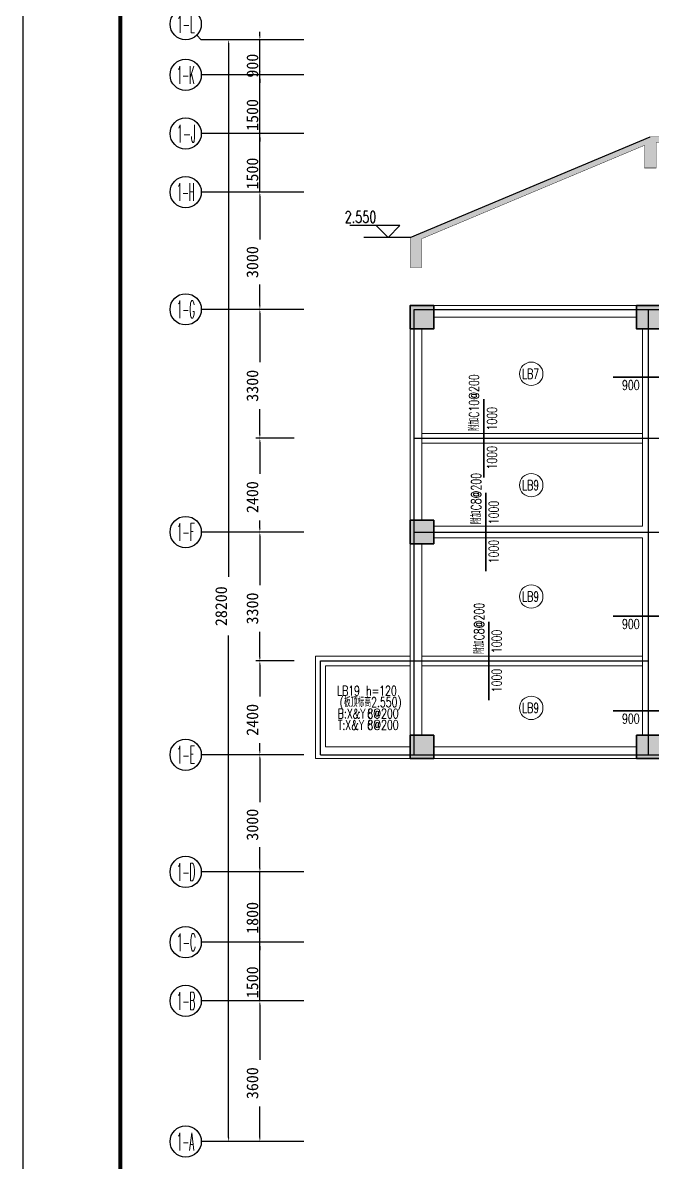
# Model space of a CAD drawing. Header units: inches. Extents: x 18712 to 314639, y 0 to 420500.
# Drawn here: x 18712 to 34840, y 35461 to 64625 of the extents above; entities that cross this region are included whole.
import ezdxf
from ezdxf.enums import TextEntityAlignment as Align
from ezdxf.lldxf.tags import DXFTag

# ---------------------------------------------------------------- set-up
doc = ezdxf.new("R2010")
doc.units = ezdxf.units.IN
doc.header["$LTSCALE"] = 1000
doc.header["$MEASUREMENT"] = 0
doc.layers.get('0').update_dxf_attribs({"true_color": 0xffffff})
for name, color, linetype, true_color in [('AXIS_TEXT', 7, 'Continuous', 0xffffff), ('DIM', 3, 'Continuous', 0x00ff00), ('DOTE', 1, 'DOTE', 0xff0000), ('THIN', 7, 'Continuous', 0xffffff), ('TK', 7, 'Continuous', 0xffffff), ('ZG-图框层', 4, 'Continuous', 0x00ffff), ('柱填充', 7, 'Continuous', 0xc0c0c0), ('楼板正筋文字', 7, 'Continuous', 0xffffff), ('楼板负筋文字', 7, 'Continuous', 0xffffff), ('楼板负筋标注', 3, 'Continuous', 0x00ff00), ('楼板负筋钢筋', 1, 'Continuous', 0xff0000), ('砼柱', 2, 'Continuous', 0xffff00), ('砼梁', 6, 'Continuous', 0xff00ff), ('砼梁虚线', 9, 'HIDDEN', 0x808080)]:
    doc.layers.add(name, color=color, linetype=linetype, true_color=true_color)
doc.styles.add('_TCH_AXIS', font='txt.shx', dxfattribs={"height": 0.2, "bigfont": 'GBCBIG.shx'})
doc.styles.add('TSSD_Label', font='txt.shx', dxfattribs={"height": 0.2, "bigfont": 'gbcbig.shx'})
doc.styles.add('TSSD_Rein', font='txt.shx', dxfattribs={"height": 0.2, "bigfont": 'gbcbig.shx'})
tags = doc.linetypes.add('DOTE', pattern=[2.42, 2, -0.2, 0.02, -0.2]).pattern_tags.tags
tags[10:11] = [DXFTag(74, 4), DXFTag(75, 0), DXFTag(340, '0'), DXFTag(46, 0.0), DXFTag(50, 0.0), DXFTag(44, 0.0), DXFTag(45, 0.0)]
tags[8:9] = [DXFTag(74, 4), DXFTag(75, 0), DXFTag(340, '0'), DXFTag(46, 0.0), DXFTag(50, 0.0), DXFTag(44, 0.0), DXFTag(45, 0.0)]
tags[6:7] = [DXFTag(74, 4), DXFTag(75, 0), DXFTag(340, '0'), DXFTag(46, 0.0), DXFTag(50, 0.0), DXFTag(44, 0.0), DXFTag(45, 0.0)]
tags[4:5] = [DXFTag(74, 4), DXFTag(75, 0), DXFTag(340, '0'), DXFTag(46, 0.0), DXFTag(50, 0.0), DXFTag(44, 0.0), DXFTag(45, 0.0)]
tags = doc.linetypes.add('HIDDEN', pattern=[0.375, 0.25, -0.125]).pattern_tags.tags
tags[6:7] = [DXFTag(74, 4), DXFTag(75, 0), DXFTag(340, '0'), DXFTag(46, 0.0), DXFTag(50, 0.0), DXFTag(44, 0.0), DXFTag(45, 0.0)]
tags[4:5] = [DXFTag(74, 4), DXFTag(75, 0), DXFTag(340, '0'), DXFTag(46, 0.0), DXFTag(50, 0.0), DXFTag(44, 0.0), DXFTag(45, 0.0)]
doc.dimstyles.new('TSSD_100_100$0', dxfattribs={"dimtxt": 300, "dimasz": 100, "dimexe": 100, "dimexo": 250, "dimgap": 100, "dimtad": 1, "dimdec": 0, "dimzin": 0, "dimdsep": 46, "dimtxsty": 'Standard', "dimcen": 0, "dimclrd": 256, "dimclre": 256, "dimclrt": 7, "dimadec": 0, "dimazin": 0, "dimtfac": 1, "dimtdec": 4, "dimtix": 1, "dimtmove": 2, "dimatfit": 3, "dimfxl": 1, "dimtolj": 1, "dimtzin": 0, "dimarcsym": 0})

# ---------------------------------------------------------------- blocks, each defined once
blk = doc.blocks.new('DAnoyomous17293')
at = {"layer": '楼板正筋文字', "color": 2, "true_color": 0xffff00, "style": 'TSSD_Rein', "width": 0.7}
for s, p in [('LB19 h=120', (26767, 47403)), ('(板顶标高2.550)', (26833, 47111)), ('B:X&Y', (26782, 46819)), ('C', (27540, 46819)), ('8@200', (27540, 46819)), ('T:X&Y', (26782, 46528)), ('C', (27540, 46528)), ('8@200', (27540, 46528))]:
    blk.add_text(s, height=250, dxfattribs=at).set_placement(p)
blk = doc.blocks.new('*D1042')
at = {"layer": 'Defpoints', "color": 0, "transparency": 16777216}
for p in [(24787, 39590), (25916, 39590), (25916, 35990)]:
    blk.add_point(p, dxfattribs=at)
at = {"layer": 'DIM', "lineweight": -2, "transparency": 16777216}
for p, q in [((25666, 39590), (24687, 39590)), ((24787, 39490), (24787, 38084)), ((24787, 36090), (24787, 36884)), ((25666, 35990), (24687, 35990))]:
    blk.add_line(p, q, dxfattribs=at)
at = {"layer": 'DIM', "transparency": 16777216}
for points in [[(24804, 39490), (24770, 39490), (24787, 39590)], [(24770, 36090), (24804, 36090), (24787, 35990)]]:
    blk.add_solid(points, dxfattribs=at)
at = {"layer": 'DIM', "color": 7, "true_color": 0xffffff, "transparency": 16777216, "insert": (24597, 37484), "char_height": 300, "attachment_point": 5, "rotation": 90}
blk.add_mtext('\\A1;3600', dxfattribs=at)
blk = doc.blocks.new('*D1043')
at = {"layer": 'Defpoints', "color": 0, "transparency": 16777216}
for p in [(24787, 41090), (25916, 41090), (25916, 39590)]:
    blk.add_point(p, dxfattribs=at)
at = {"layer": 'DIM', "lineweight": -2, "transparency": 16777216}
for p, q in [((24787, 41190), (24787, 41290)), ((25666, 41090), (24687, 41090)), ((24787, 39590), (24787, 41090)), ((25666, 39590), (24687, 39590)), ((24787, 39490), (24787, 39390))]:
    blk.add_line(p, q, dxfattribs=at)
at = {"layer": 'DIM', "transparency": 16777216}
for points in [[(24770, 41190), (24804, 41190), (24787, 41090)], [(24804, 39490), (24770, 39490), (24787, 39590)]]:
    blk.add_solid(points, dxfattribs=at)
at = {"layer": 'DIM', "color": 7, "true_color": 0xffffff, "transparency": 16777216, "insert": (24597, 40065), "char_height": 300, "attachment_point": 5, "rotation": 90}
blk.add_mtext('\\A1;1500', dxfattribs=at)
blk = doc.blocks.new('*D1044')
at = {"layer": 'Defpoints', "color": 0, "transparency": 16777216}
for p in [(24787, 42890), (25916, 42890), (25916, 41090)]:
    blk.add_point(p, dxfattribs=at)
at = {"layer": 'DIM', "lineweight": -2, "transparency": 16777216}
for p, q in [((25666, 42890), (24687, 42890)), ((24787, 42990), (24787, 43090)), ((24787, 41090), (24787, 42890)), ((25666, 41090), (24687, 41090)), ((24787, 40990), (24787, 40890))]:
    blk.add_line(p, q, dxfattribs=at)
at = {"layer": 'DIM', "transparency": 16777216}
for points in [[(24770, 42990), (24804, 42990), (24787, 42890)], [(24804, 40990), (24770, 40990), (24787, 41090)]]:
    blk.add_solid(points, dxfattribs=at)
at = {"layer": 'DIM', "color": 7, "true_color": 0xffffff, "transparency": 16777216, "insert": (24597, 41715), "char_height": 300, "attachment_point": 5, "rotation": 90}
blk.add_mtext('\\A1;1800', dxfattribs=at)
blk = doc.blocks.new('*D1045')
at = {"layer": 'Defpoints', "color": 0, "transparency": 16777216}
for p in [(24787, 45890), (25916, 45890), (25916, 42890)]:
    blk.add_point(p, dxfattribs=at)
at = {"layer": 'DIM', "lineweight": -2, "transparency": 16777216}
for p, q in [((25666, 45890), (24687, 45890)), ((24787, 45790), (24787, 44674)), ((24787, 42990), (24787, 43524)), ((25666, 42890), (24687, 42890))]:
    blk.add_line(p, q, dxfattribs=at)
at = {"layer": 'DIM', "transparency": 16777216}
for points in [[(24804, 45790), (24770, 45790), (24787, 45890)], [(24770, 42990), (24804, 42990), (24787, 42890)]]:
    blk.add_solid(points, dxfattribs=at)
at = {"layer": 'DIM', "color": 7, "true_color": 0xffffff, "transparency": 16777216, "insert": (24597, 44099), "char_height": 300, "attachment_point": 5, "rotation": 90}
blk.add_mtext('\\A1;3000', dxfattribs=at)
blk = doc.blocks.new('*D1046')
at = {"layer": 'Defpoints', "color": 0, "transparency": 16777216}
for p in [(24787, 48290), (25916, 48290), (25916, 45890)]:
    blk.add_point(p, dxfattribs=at)
at = {"layer": 'DIM', "lineweight": -2, "transparency": 16777216}
for p, q in [((25666, 48290), (24687, 48290)), ((24787, 48190), (24787, 47384)), ((24787, 45990), (24787, 46184)), ((25666, 45890), (24687, 45890))]:
    blk.add_line(p, q, dxfattribs=at)
at = {"layer": 'DIM', "transparency": 16777216}
for points in [[(24804, 48190), (24770, 48190), (24787, 48290)], [(24770, 45990), (24804, 45990), (24787, 45890)]]:
    blk.add_solid(points, dxfattribs=at)
at = {"layer": 'DIM', "color": 7, "true_color": 0xffffff, "transparency": 16777216, "insert": (24597, 46784), "char_height": 300, "attachment_point": 5, "rotation": 90}
blk.add_mtext('\\A1;2400', dxfattribs=at)
blk = doc.blocks.new('*D1047')
at = {"layer": 'Defpoints', "color": 0, "transparency": 16777216}
for p in [(24787, 53990), (25916, 53990), (25916, 51590)]:
    blk.add_point(p, dxfattribs=at)
at = {"layer": 'DIM', "lineweight": -2, "transparency": 16777216}
for p, q in [((25666, 53990), (24687, 53990)), ((24787, 53890), (24787, 53084)), ((24787, 51690), (24787, 51884)), ((25666, 51590), (24687, 51590))]:
    blk.add_line(p, q, dxfattribs=at)
at = {"layer": 'DIM', "transparency": 16777216}
for points in [[(24804, 53890), (24770, 53890), (24787, 53990)], [(24770, 51690), (24804, 51690), (24787, 51590)]]:
    blk.add_solid(points, dxfattribs=at)
at = {"layer": 'DIM', "color": 7, "true_color": 0xffffff, "transparency": 16777216, "insert": (24597, 52484), "char_height": 300, "attachment_point": 5, "rotation": 90}
blk.add_mtext('\\A1;2400', dxfattribs=at)
blk = doc.blocks.new('*D1048')
at = {"layer": 'Defpoints', "color": 0, "transparency": 16777216}
for p in [(24787, 60290), (25916, 60290), (25916, 57290)]:
    blk.add_point(p, dxfattribs=at)
at = {"layer": 'DIM', "lineweight": -2, "transparency": 16777216}
for p, q in [((25666, 60290), (24687, 60290)), ((24787, 60190), (24787, 59074)), ((24787, 57390), (24787, 57924)), ((25666, 57290), (24687, 57290))]:
    blk.add_line(p, q, dxfattribs=at)
at = {"layer": 'DIM', "transparency": 16777216}
for points in [[(24804, 60190), (24770, 60190), (24787, 60290)], [(24770, 57390), (24804, 57390), (24787, 57290)]]:
    blk.add_solid(points, dxfattribs=at)
at = {"layer": 'DIM', "color": 7, "true_color": 0xffffff, "transparency": 16777216, "insert": (24597, 58499), "char_height": 300, "attachment_point": 5, "rotation": 90}
blk.add_mtext('\\A1;3000', dxfattribs=at)
blk = doc.blocks.new('*D1049')
at = {"layer": 'Defpoints', "color": 0, "transparency": 16777216}
for p in [(24787, 61790), (25916, 61790), (25916, 60290)]:
    blk.add_point(p, dxfattribs=at)
at = {"layer": 'DIM', "lineweight": -2, "transparency": 16777216}
for p, q in [((24787, 61890), (24787, 61990)), ((25666, 61790), (24687, 61790)), ((24787, 60290), (24787, 61790)), ((25666, 60290), (24687, 60290)), ((24787, 60190), (24787, 60090))]:
    blk.add_line(p, q, dxfattribs=at)
at = {"layer": 'DIM', "transparency": 16777216}
for points in [[(24770, 61890), (24804, 61890), (24787, 61790)], [(24804, 60190), (24770, 60190), (24787, 60290)]]:
    blk.add_solid(points, dxfattribs=at)
at = {"layer": 'DIM', "color": 7, "true_color": 0xffffff, "transparency": 16777216, "insert": (24597, 60765), "char_height": 300, "attachment_point": 5, "rotation": 90}
blk.add_mtext('\\A1;1500', dxfattribs=at)
blk = doc.blocks.new('*D1050')
at = {"layer": 'Defpoints', "color": 0, "transparency": 16777216}
for p in [(24787, 63290), (25916, 63290), (25916, 61790)]:
    blk.add_point(p, dxfattribs=at)
at = {"layer": 'DIM', "lineweight": -2, "transparency": 16777216}
for p, q in [((25666, 63290), (24687, 63290)), ((24787, 63390), (24787, 63490)), ((24787, 61790), (24787, 63290)), ((25666, 61790), (24687, 61790)), ((24787, 61690), (24787, 61590))]:
    blk.add_line(p, q, dxfattribs=at)
at = {"layer": 'DIM', "transparency": 16777216}
for points in [[(24770, 63390), (24804, 63390), (24787, 63290)], [(24804, 61690), (24770, 61690), (24787, 61790)]]:
    blk.add_solid(points, dxfattribs=at)
at = {"layer": 'DIM', "color": 7, "true_color": 0xffffff, "transparency": 16777216, "insert": (24597, 62265), "char_height": 300, "attachment_point": 5, "rotation": 90}
blk.add_mtext('\\A1;1500', dxfattribs=at)
blk = doc.blocks.new('*D1051')
at = {"layer": 'Defpoints', "color": 0, "transparency": 16777216}
for p in [(24787, 64190), (25916, 64190), (25916, 63290)]:
    blk.add_point(p, dxfattribs=at)
at = {"layer": 'DIM', "lineweight": -2, "transparency": 16777216}
for p, q in [((25666, 64190), (24687, 64190)), ((24787, 64290), (24787, 64390)), ((24787, 63290), (24787, 64190)), ((25666, 63290), (24687, 63290)), ((24787, 63190), (24787, 63090))]:
    blk.add_line(p, q, dxfattribs=at)
at = {"layer": 'DIM', "transparency": 16777216}
for points in [[(24770, 64290), (24804, 64290), (24787, 64190)], [(24804, 63190), (24770, 63190), (24787, 63290)]]:
    blk.add_solid(points, dxfattribs=at)
at = {"layer": 'DIM', "color": 7, "true_color": 0xffffff, "transparency": 16777216, "insert": (24597, 63526), "char_height": 300, "attachment_point": 5, "rotation": 90}
blk.add_mtext('\\A1;900', dxfattribs=at)
blk = doc.blocks.new('*D1052')
at = {"layer": 'Defpoints', "color": 0, "transparency": 16777216}
for p in [(23987, 64190), (25916, 64190), (25916, 35990)]:
    blk.add_point(p, dxfattribs=at)
at = {"layer": 'DIM', "lineweight": -2, "transparency": 16777216}
for p, q in [((25666, 64190), (23887, 64190)), ((23987, 64090), (23987, 50442)), ((23987, 36090), (23987, 48942)), ((25666, 35990), (23887, 35990))]:
    blk.add_line(p, q, dxfattribs=at)
at = {"layer": 'DIM', "transparency": 16777216}
for points in [[(24004, 64090), (23970, 64090), (23987, 64190)], [(23970, 36090), (24004, 36090), (23987, 35990)]]:
    blk.add_solid(points, dxfattribs=at)
at = {"layer": 'DIM', "color": 7, "true_color": 0xffffff, "transparency": 16777216, "insert": (23797, 49692), "char_height": 300, "attachment_point": 5, "rotation": 90}
blk.add_mtext('\\A1;28200', dxfattribs=at)
blk = doc.blocks.new('_AXISO')
at = {"lineweight": -3}
blk.add_circle((0, 0), 0.5, dxfattribs=at)
blk = doc.blocks.new('*D1084')
at = {"layer": 'Defpoints', "color": 0, "transparency": 16777216}
for p in [(24787, 51590), (25916, 51590), (25916, 48290)]:
    blk.add_point(p, dxfattribs=at)
at = {"layer": 'DIM', "lineweight": -2, "transparency": 16777216}
for p, q in [((25666, 51590), (24687, 51590)), ((24787, 51490), (24787, 50234)), ((24787, 48390), (24787, 49034)), ((25666, 48290), (24687, 48290))]:
    blk.add_line(p, q, dxfattribs=at)
at = {"layer": 'DIM', "transparency": 16777216}
for points in [[(24804, 51490), (24770, 51490), (24787, 51590)], [(24770, 48390), (24804, 48390), (24787, 48290)]]:
    blk.add_solid(points, dxfattribs=at)
at = {"layer": 'DIM', "color": 7, "true_color": 0xffffff, "transparency": 16777216, "insert": (24597, 49634), "char_height": 300, "attachment_point": 5, "rotation": 90}
blk.add_mtext('\\A1;3300', dxfattribs=at)
blk = doc.blocks.new('*D1085')
at = {"layer": 'Defpoints', "color": 0, "transparency": 16777216}
for p in [(24787, 57290), (25916, 57290), (25916, 53990)]:
    blk.add_point(p, dxfattribs=at)
at = {"layer": 'DIM', "lineweight": -2, "transparency": 16777216}
for p, q in [((25666, 57290), (24687, 57290)), ((24787, 57190), (24787, 55934)), ((24787, 54090), (24787, 54734)), ((25666, 53990), (24687, 53990))]:
    blk.add_line(p, q, dxfattribs=at)
at = {"layer": 'DIM', "transparency": 16777216}
for points in [[(24804, 57190), (24770, 57190), (24787, 57290)], [(24770, 54090), (24804, 54090), (24787, 53990)]]:
    blk.add_solid(points, dxfattribs=at)
at = {"layer": 'DIM', "color": 7, "true_color": 0xffffff, "transparency": 16777216, "insert": (24597, 55334), "char_height": 300, "attachment_point": 5, "rotation": 90}
blk.add_mtext('\\A1;3300', dxfattribs=at)

msp = doc.modelspace()

# ---------------------------------------------------------------- hatches: boundary and pattern name
at = {"true_color": 0x333333}
h = msp.add_hatch(dxfattribs=at)
h.set_pattern_fill('钢筋混凝土', color=250, scale=22580.6, angle=317.5, style=0)
h.set_pattern_definition([(45, (-815491301.56, -579457731.375), (-61.871843354, 61.871843354), []), (50, (-815491301.56, -579457731.38), (251.04106391, -21.963247244), [26.25, -288.75]), (355, (-815491301.56, -579457731.38), (-48.562966765, 263.267246795), [21, -231]), (100.4514, (-815491280.64, -579457733.2), (202.4782836, 241.30383972), [22.3090665, -245.3997392]), (46.1842, (-815491301.56, -579457661.38), (373.53436702, -57.931655015), [39.375, -433.125]), (96.6356, (-815491270.43, -579457666.2), (327.13194694, 340.94125482), [33.4636008, -368.09955]), (351.1842, (-815491301.56, -579457661.38), (327.1316808, 340.94151032), [31.5, -346.5]), (21, (-815491266.56, -579457678.88), (208.91746824, -140.916611733), [26.25, -288.75]), (326, (-815491266.56, -579457678.88), (85.16036617, 253.802515766), [21, -231]), (71.4514, (-815491249.15, -579457690.62), (294.077920004, 112.88567385), [22.3090665, -245.3997392]), (37.5, (-815491301.56, -579457731.375), (4.255949361, 116.512848841), [0, -228.2, 0, -234.5, 0, -231.875]), (7.5, (-815491301.56, -579457731.38), (92.074338105, 138.044099159), [0, -133.7, 0, -222.95, 0, -88.375]), (327.5, (-815491379.61, -579457731.38), (186.83785266, -7.894205107), [0, -87.5, 0, -273, 0, -362.25]), (317.5, (-815491414.61, -579457731.38), (204.11515927, 35.036743816), [0, -113.75, 0, -181.3, 0, -257.25])])
h.paths.add_polyline_path([(28640.2, 59133), (28640.2, 58358), (28940.2, 58358), (28940.2, 59100.1), (34640, 61487.5), (34640, 60908), (34940, 60908), (34940, 61558), (40640.2, 61558), (40640.2, 60908), (40940.2, 60908), (40940, 61708), (34790, 61708)], flags=0)
at = {"layer": '柱填充'}
for points in [[(29240.2, 57390.1), (28640.2, 57390.1), (28640.2, 56790.1), (29240.2, 56790.1)], [(35040.2, 57390.1), (34440.2, 57390.1), (34440.2, 56790.1), (35040.2, 56790.1)], [(29240.2, 51890.1), (28640.2, 51890.1), (28640.2, 51290.1), (29240.2, 51290.1)], [(29240.2, 46390.1), (28640.2, 46390.1), (28640.2, 45790.1), (29240.2, 45790.1)], [(35040.2, 46390.1), (34440.2, 46390.1), (34440.2, 45790.1), (35040.2, 45790.1)]]:
    msp.add_hatch(color=256, dxfattribs=at).paths.add_polyline_path(points, flags=0)

# ---------------------------------------------------------------- linework, layer by layer
at = {"lineweight": -3}
msp.add_line((28640.2, 59133), (34790, 61708), dxfattribs=at)
at = {"color": 250, "lineweight": -3, "true_color": 0x333333, "const_width": 10}
msp.add_lwpolyline([(28640.2, 59133), (28640.2, 58358), (28940.2, 58358), (28940.2, 59100.1), (34640, 61487.5), (34640, 60908), (34940, 60908), (34940, 61558), (40640.2, 61558), (40640.2, 60908), (40940.2, 60908), (40940, 61708), (34790, 61708)], close=True, dxfattribs=at)
at = {"layer": 'DIM', "lineweight": -3}
for p, q in [((23170, 64307.3), (23287.2, 64190.1)), ((25916.2, 64190.1), (23287.2, 64190.1)), ((25916.2, 63290.1), (23287.2, 63290.1)), ((25916.2, 61790.1), (23287.2, 61790.1)), ((25916.2, 60290.1), (23287.2, 60290.1)), ((25916.2, 57290.1), (23287.2, 57290.1)), ((25916.2, 51590.1), (23287.2, 51590.1)), ((25916.2, 45890.1), (23287.2, 45890.1)), ((25916.2, 42890.1), (23287.2, 42890.1)), ((25916.2, 41090.1), (23287.2, 41090.1)), ((25916.2, 39590.1), (23287.2, 39590.1)), ((25916.2, 35990.1), (23287.2, 35990.1))]:
    msp.add_line(p, q, dxfattribs=at)
at = {"layer": 'DOTE', "lineweight": -3}
for p, q in [((28740.2, 57290.1), (34740.2, 57290.1)), ((28740.2, 53990.1), (28740.2, 57290.1)), ((34740.2, 57290.1), (40740.2, 57290.1)), ((34740.2, 53990.1), (34740.2, 57290.1)), ((28740.2, 51590.1), (28740.2, 53990.1)), ((28740.2, 53990.1), (34740.2, 53990.1)), ((34740.2, 51590.1), (34740.2, 53990.1)), ((34740.2, 53990.1), (40740.2, 53990.1)), ((28740.2, 51590.1), (34740.2, 51590.1)), ((28740.2, 48290.1), (28740.2, 51590.1)), ((34740.2, 51590.1), (37740.2, 51590.1)), ((34740.2, 48290.1), (34740.2, 51590.1)), ((26340.2, 45890.1), (26340.2, 48290.1)), ((26340.2, 48290.1), (28740.2, 48290.1)), ((28740.2, 45890.1), (28740.2, 48290.1)), ((28740.2, 48290.1), (34740.2, 48290.1)), ((34740.2, 45890.1), (34740.2, 48290.1)), ((26340.2, 45890.1), (28740.2, 45890.1)), ((28740.2, 45890.1), (34740.2, 45890.1)), ((34740.2, 45890.1), (37740.2, 45890.1))]:
    msp.add_line(p, q, dxfattribs=at)
at = {"layer": 'THIN', "lineweight": -3}
for p, q in [((27771.1, 59433), (27092.7, 59433)), ((28071.1, 59133), (27771.1, 59433)), ((28371.1, 59433), (27771.1, 59433)), ((28071.1, 59133), (28371.1, 59433)), ((28640.2, 59133), (27454.1, 59133))]:
    msp.add_line(p, q, dxfattribs=at)
at = {"layer": 'TK', "lineweight": -3}
msp.add_lwpolyline([(18712.2, 84100), (18712.2, 0), (137612.2, 0), (137612.2, 84100)], close=True, dxfattribs=at)
at = {"layer": 'TK', "lineweight": -3, "const_width": 100}
msp.add_lwpolyline([(21212.2, 83100), (21212.2, 1000), (136612.2, 1000), (136612.2, 83100)], close=True, dxfattribs=at)
at = {"layer": 'ZG-图框层', "lineweight": -3}
msp.add_lwpolyline([(18712.2, 0), (137612.2, 0), (137612.2, 84100), (18712.2, 84100)], close=True, dxfattribs=at)
at = {"layer": 'ZG-图框层', "lineweight": -3, "const_width": 100}
msp.add_lwpolyline([(21212.2, 1000), (136612.2, 1000), (136612.2, 83100), (21212.2, 83100)], close=True, dxfattribs=at)
at = {"layer": '楼板正筋文字', "lineweight": 18}
for centre in [(31740.2, 55640.1), (31740.2, 52790.1), (31740.2, 49940.1), (31740.2, 47090.1)]:
    msp.add_circle(centre, 300, dxfattribs=at)
at = {"layer": '楼板负筋钢筋', "lineweight": 35}
for points in [[(33840.2, 55556), (35640.2, 55556)], [(30529.2, 52990.1), (30529.2, 54990.1)], [(30573.2, 50590.1), (30573.2, 52590.1)], [(30651.2, 47290.1), (30651.2, 49290.1)], [(33840.2, 49441), (35640.2, 49441)], [(33840.2, 47018), (35640.2, 47018)]]:
    msp.add_lwpolyline(points, dxfattribs=at)
at = {"layer": '砼柱', "lineweight": 35}
for points in [[(29240.2, 57390.1), (28640.2, 57390.1), (28640.2, 56790.1), (29240.2, 56790.1)], [(35040.2, 57390.1), (34440.2, 57390.1), (34440.2, 56790.1), (35040.2, 56790.1)], [(29240.2, 51890.1), (28640.2, 51890.1), (28640.2, 51290.1), (29240.2, 51290.1)], [(29240.2, 46390.1), (28640.2, 46390.1), (28640.2, 45790.1), (29240.2, 45790.1)], [(35040.2, 46390.1), (34440.2, 46390.1), (34440.2, 45790.1), (35040.2, 45790.1)]]:
    msp.add_lwpolyline(points, close=True, dxfattribs=at)
at = {"layer": '砼梁', "lineweight": 18}
for p, q in [((34440.2, 57390.1), (29240.2, 57390.1)), ((28640.2, 56790.1), (28640.2, 53990.1)), ((28640.2, 53990.1), (28640.2, 51890.1)), ((28640.2, 51290.1), (28640.2, 48290.2)), ((28640.2, 48415.1), (26215.2, 48415.1)), ((26215.2, 48415.1), (26215.2, 45790.1)), ((26215.2, 45790.1), (28640.2, 45790.1)), ((29240.2, 45790.1), (34440.2, 45790.1))]:
    msp.add_line(p, q, dxfattribs=at)
at = {"layer": '砼梁虚线', "lineweight": 18}
for p, q in [((29240.2, 57090.1), (34440.2, 57090.1)), ((28940.2, 53990.2), (28940.2, 56790.1)), ((34590.2, 56790.1), (34590.2, 53990.2)), ((34590.2, 54115.1), (28940.2, 54115.1)), ((28940.2, 51890.1), (28940.2, 53990.1)), ((34590.2, 53990.1), (34590.2, 51740.1)), ((28940.2, 53865.1), (34590.2, 53865.1)), ((34590.2, 51740.1), (29240.2, 51740.1)), ((29240.2, 51440.1), (34590.2, 51440.1)), ((34590.2, 51440.1), (34590.2, 48290.2)), ((28940.2, 48290.2), (28940.2, 51290.1)), ((34590.2, 48415.1), (28940.2, 48415.1)), ((26465.2, 48165.1), (28640.2, 48165.1)), ((26465.2, 46090.1), (26465.2, 48165.1)), ((28640.2, 48290.1), (28640.2, 46390.1)), ((28940.2, 46390.1), (28940.2, 48290.1)), ((28940.2, 48165.1), (34590.2, 48165.1)), ((34590.2, 48290.1), (34590.2, 46390.1)), ((28640.2, 46090.1), (26465.2, 46090.1)), ((34440.2, 46090.1), (29240.2, 46090.1))]:
    msp.add_line(p, q, dxfattribs=at)

# ---------------------------------------------------------------- block references
at = {"layer": 'DIM'}
ref = msp.add_blockref('_AXISO', (22887.2, 64590.1), dxfattribs=dict(at, xscale=800, yscale=800))
ref.add_attrib('A', '1-L', (22660.9, 64363.9), dxfattribs={"layer": 'AXIS_TEXT', "height": 452.55, "style": '_TCH_AXIS', "width": 0.375})
ref = msp.add_blockref('_AXISO', (22887.2, 63290.1), dxfattribs=dict(at, xscale=800, yscale=800))
ref.add_attrib('A', '1-K', (22660.9, 63063.9), dxfattribs={"layer": 'AXIS_TEXT', "height": 452.55, "style": '_TCH_AXIS', "width": 0.35})
ref = msp.add_blockref('_AXISO', (22887.2, 61790.1), dxfattribs=dict(at, xscale=800, yscale=800))
ref.add_attrib('A', '1-J', (22660.9, 61563.9), dxfattribs={"layer": 'AXIS_TEXT', "height": 452.55, "style": '_TCH_AXIS', "width": 0.403846})
ref = msp.add_blockref('_AXISO', (22887.2, 60290.1), dxfattribs=dict(at, xscale=800, yscale=800))
ref.add_attrib('A', '1-H', (22660.9, 60063.9), dxfattribs={"layer": 'AXIS_TEXT', "height": 452.55, "style": '_TCH_AXIS', "width": 0.344262})
ref = msp.add_blockref('_AXISO', (22887.2, 57290.1), dxfattribs=dict(at, xscale=800, yscale=800))
ref.add_attrib('A', '1-G', (22660.9, 57063.9), dxfattribs={"layer": 'AXIS_TEXT', "height": 452.55, "style": '_TCH_AXIS', "width": 0.355932})
ref = msp.add_blockref('_AXISO', (22887.2, 51590.1), dxfattribs=dict(at, xscale=800, yscale=800))
ref.add_attrib('A', '1-F', (22660.9, 51363.9), dxfattribs={"layer": 'AXIS_TEXT', "height": 452.55, "style": '_TCH_AXIS', "width": 0.368421})
ref = msp.add_blockref('_AXISO', (22887.2, 45890.1), dxfattribs=dict(at, xscale=800, yscale=800))
ref.add_attrib('A', '1-E', (22660.9, 45663.9), dxfattribs={"layer": 'AXIS_TEXT', "height": 452.55, "style": '_TCH_AXIS', "width": 0.368421})
ref = msp.add_blockref('_AXISO', (22887.2, 42890.1), dxfattribs=dict(at, xscale=800, yscale=800))
ref.add_attrib('A', '1-D', (22660.9, 42663.9), dxfattribs={"layer": 'AXIS_TEXT', "height": 452.55, "style": '_TCH_AXIS', "width": 0.362069})
ref = msp.add_blockref('_AXISO', (22887.2, 41090.1), dxfattribs=dict(at, xscale=800, yscale=800))
ref.add_attrib('A', '1-C', (22660.9, 40863.9), dxfattribs={"layer": 'AXIS_TEXT', "height": 452.55, "style": '_TCH_AXIS', "width": 0.375})
ref = msp.add_blockref('_AXISO', (22887.2, 39590.1), dxfattribs=dict(at, xscale=800, yscale=800))
ref.add_attrib('A', '1-B', (22660.9, 39363.9), dxfattribs={"layer": 'AXIS_TEXT', "height": 452.55, "style": '_TCH_AXIS', "width": 0.362069})
ref = msp.add_blockref('_AXISO', (22887.2, 35990.1), dxfattribs=dict(at, xscale=800, yscale=800))
ref.add_attrib('A', '1-A', (22660.9, 35763.9), dxfattribs={"layer": 'AXIS_TEXT', "height": 452.55, "style": '_TCH_AXIS', "width": 0.355932})
at = {"layer": '楼板正筋文字', "color": 2, "true_color": 0xffff00}
msp.add_blockref('DAnoyomous17293', (0, 0), dxfattribs=at)

# ---------------------------------------------------------------- texts
at = {"layer": 'THIN', "style": 'TSSD_Label', "width": 0.7}
msp.add_text('2.550', height=300, dxfattribs=at).set_placement((27771.1, 59504.5), align=Align.RIGHT)
at = {"layer": '楼板正筋文字', "style": 'TSSD_Rein', "width": 0.7}
for s, p in [('LB7', (31506.8, 55515.1)), ('LB9', (31506.8, 52665.1)), ('LB9', (31506.8, 49815.1)), ('LB9', (31506.8, 46965.1))]:
    msp.add_text(s, height=250, dxfattribs=at).set_placement(p)
at = {"layer": '楼板负筋文字', "style": 'TSSD_Rein', "width": 0.7}
for s, p in [('附加C10@200', (30399.3, 54167.6)), ('附加C8@200', (30453.6, 51792.6)), ('附加C8@200', (30531.6, 48467.6))]:
    msp.add_text(s, height=250, rotation=89.99999, dxfattribs=at).set_placement(p)
at = {"layer": '楼板负筋标注', "style": 'TSSD_Rein', "width": 0.7}
for p in [(34290.2, 55476), (34290.2, 49361), (34290.2, 46938)]:
    msp.add_text('900', height=250, dxfattribs=at).set_placement(p, align=Align.TOP_CENTER)
for p in [(30609.2, 54490.1), (30609.2, 53490.1), (30653.2, 52090.1), (30653.2, 51090.1), (30731.2, 48790.1), (30731.2, 47790.1)]:
    msp.add_text('1000', height=250, rotation=89.99999, dxfattribs=at).set_placement(p, align=Align.TOP_CENTER)

# ---------------------------------------------------------------- dimensions: what is measured, and where the dimension line sits
at = {"layer": 'DIM'}
for base, p1, p2, text, picture, middle in [((23987.2, 64190.1), (25916.2, 35990.1), (25916.2, 64190.1), '28200', '*D1052', (23797.2, 49692.3)), ((24787.2, 64190.1), (25916.2, 63290.1), (25916.2, 64190.1), '900', '*D1051', (24597.2, 63525.9)), ((24787.2, 63290.1), (25916.2, 61790.1), (25916.2, 63290.1), '1500', '*D1050', (24597.2, 62264.7)), ((24787.2, 61790.1), (25916.2, 60290.1), (25916.2, 61790.1), '1500', '*D1049', (24597.2, 60764.7)), ((24787.2, 60290.1), (25916.2, 57290.1), (25916.2, 60290.1), '3000', '*D1048', (24597.2, 58499.4)), ((24787.2, 57290.1), (25916.2, 53990.1), (25916.2, 57290.1), '3300', '*D1085', (24597.2, 55334.1)), ((24787.2, 53990.1), (25916.2, 51590.1), (25916.2, 53990.1), '2400', '*D1047', (24597.2, 52484.1)), ((24787.2, 51590.1), (25916.2, 48290.1), (25916.2, 51590.1), '3300', '*D1084', (24597.2, 49634.1)), ((24787.2, 48290.1), (25916.2, 45890.1), (25916.2, 48290.1), '2400', '*D1046', (24597.2, 46784.1)), ((24787.2, 45890.1), (25916.2, 42890.1), (25916.2, 45890.1), '3000', '*D1045', (24597.2, 44099.4)), ((24787.2, 42890.1), (25916.2, 41090.1), (25916.2, 42890.1), '1800', '*D1044', (24597.2, 41714.7)), ((24787.2, 41090.1), (25916.2, 39590.1), (25916.2, 41090.1), '1500', '*D1043', (24597.2, 40064.7)), ((24787.2, 39590.1), (25916.2, 35990.1), (25916.2, 39590.1), '3600', '*D1042', (24597.2, 37484.1))]:
    dim = msp.add_linear_dim(base=base, p1=p1, p2=p2, angle=90, text=text, dimstyle='TSSD_100_100$0', override={"dimscale": 1, "dimlfac": 1}, dxfattribs=at)
    dim.commit()
    dim.dimension.update_dxf_attribs({"geometry": picture, "text_midpoint": middle, "dimtype": 161})

doc.saveas('drawing.dxf')
